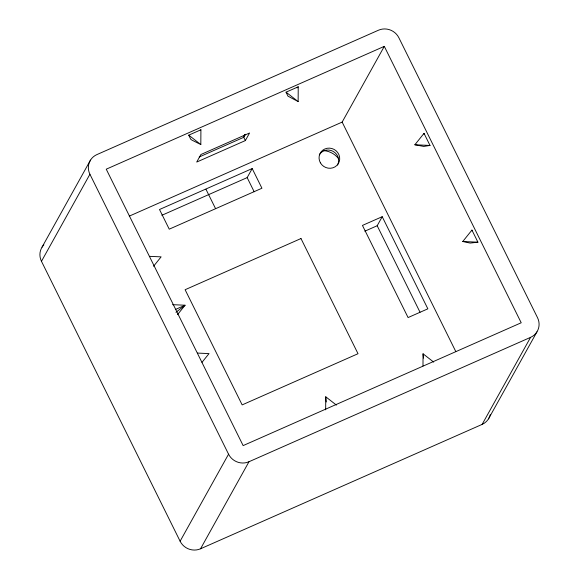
<?xml version="1.0" encoding="UTF-8"?>
<svg xmlns="http://www.w3.org/2000/svg" width="579" height="579" viewBox="0 0 579 579"><rect width="100%" height="100%" fill="white"/><g stroke="black" fill="none" stroke-linecap="round" stroke-linejoin="round"><path stroke-width="0.87" d="M200.819 144.562L200.913 129.783L188.747 135.153L190.657 139.148L191.866 140.089L200.819 144.562L188.747 135.153M298.134 101.571L298.228 86.799L286.062 92.17L287.966 96.157L298.134 101.571L286.062 92.17M325.666 409.831L325.745 396.789L336.399 405.09M422.981 365.979L423.061 353.805L433.707 362.107M423.973 134.096L424.023 133.358L414.854 144.772L423.748 146.415L430.016 145.445L424.023 133.358M471.878 230.826L471.936 230.087L462.766 241.508L470.148 243.079L477.921 242.181L471.936 230.087M244.562 134.603L243.745 137.31L245.358 140.574L196.708 162.062L200.913 154.499L249.571 133.004L245.358 140.574M42.028 247.175L90.476 160.137M41.471 261.303L89.919 174.257A15.416 14.721 29.1 0 1 96.867 154.607L378.463 30.217A15.416 14.721 29.1 0 1 398.888 37.78L537.529 317.697A15.416 14.721 29.1 0 1 530.581 337.347L482.133 424.393L200.537 548.783A15.416 14.721 29.1 0 1 180.112 541.22L41.471 261.303A15.416 14.721 29.1 0 1 43.859 244.83M245.431 134.277L243.745 137.31L199.212 156.981M161.859 215.294L247.168 177.608L252.198 168.569L261.932 188.226L169.242 229.168L159.507 209.511L252.198 168.569M129.269 216.133L342.146 122.097L384.304 46.356L521.209 322.771L243.144 445.598L106.239 169.191L384.304 46.356M180.112 541.22L228.56 454.182L89.919 174.257M364.828 231.195L377.19 225.73L382.22 216.691L427.859 308.824L408.086 317.56L362.447 225.426L382.22 216.691M200.537 548.783L248.984 461.738L530.581 337.347M488.524 418.863L536.972 331.825M153.565 266.26L161.114 256.859L149.527 256.345M177.521 314.629L185.07 305.227L172.585 304.67M202.013 362.324L209.026 353.595L197.432 353.081M200.348 130.333L200.913 129.783M297.092 87.899L298.228 86.799M175.958 312.291L185.07 305.227L175.336 309.526M414.854 144.772L430.016 145.445M462.766 241.508L477.921 242.181M342.146 122.097L455.767 351.496M377.19 225.73L420.021 312.211M247.168 177.608L254.174 191.765M205.965 189.268L215.475 208.462M423.061 353.805L423.517 358.126M325.745 396.789L326.295 401.978M248.984 461.738A15.416 14.721 29.1 0 1 228.56 454.182M490.268 414.665A15.416 14.721 29.1 0 1 482.133 424.393M319.333 154.796A10.444 9.966 29.1 0 1 333.214 151.416A10.444 9.966 29.1 0 1 337.535 165.022M323.827 150.649A19.585 18.702 29.1 0 1 338.635 158.805M300.979 238.541L185.114 289.724L242.16 404.895L358.017 353.711L300.979 238.541M320.382 162.8A10.444 9.966 29.1 0 0 338.274 163.676A10.444 9.966 29.1 0 0 329.494 148.13A10.444 9.966 29.1 0 0 320.382 162.8"/></g></svg>
